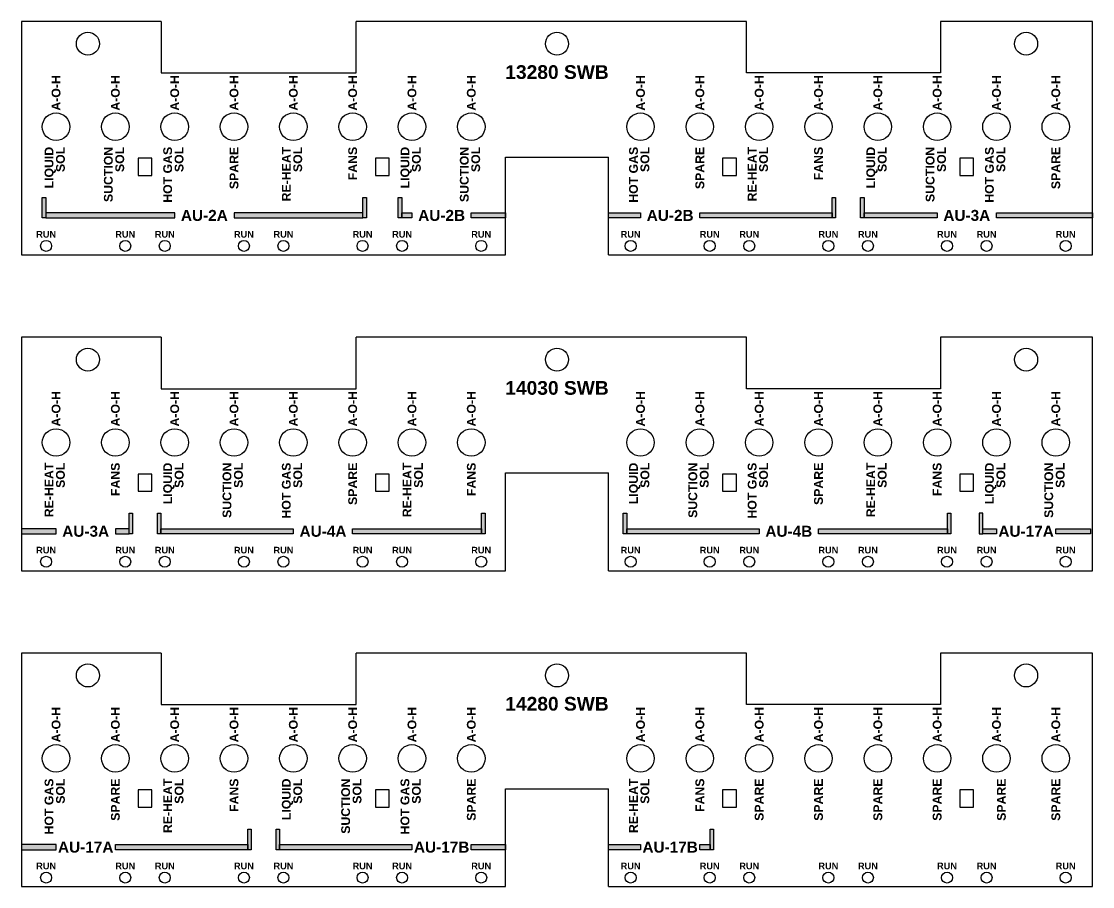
# Model space of a CAD drawing. Header units: inches. Extents: x 0 to 316, y -1 to 150.
# Drawn here: x 280.92 to 290.67, y 142.01 to 149.89 of the extents above; entities that cross this region are included whole.
import ezdxf
from ezdxf.enums import TextEntityAlignment as Align

# ---------------------------------------------------------------- set-up
doc = ezdxf.new("R2010")
doc.units = ezdxf.units.IN
doc.header["$MEASUREMENT"] = 0
doc.layers.add('TOPOVERLAY', color=3, linetype='Continuous')
doc.styles.add('Arial Bold', font='arialbd.ttf', dxfattribs={"height": 0.08})

msp = doc.modelspace()

# ---------------------------------------------------------------- hatches: boundary and pattern name
h = msp.add_hatch(color=3)
h.dxf.hatch_style = 1
h.paths.add_polyline_path([(281.11175, 148.28525), (281.143, 148.28525), (281.143, 148.09775), (281.11175, 148.09775)])
edge = h.paths.add_edge_path()
edge.add_line((282.31675, 148.09775), (281.143, 148.09775))
edge.add_line((281.143, 148.09775), (281.143, 148.14462))
edge.add_line((281.143, 148.14462), (282.31675, 148.14462))
h = msp.add_hatch(color=3)
h.dxf.hatch_style = 1
h.paths.add_polyline_path([(284.0305, 148.28525), (284.06175, 148.28525), (284.06175, 148.09775), (284.0305, 148.09775)])
edge = h.paths.add_edge_path()
edge.add_line((282.31675, 148.09775), (281.143, 148.09775))
edge.add_line((281.143, 148.09775), (281.143, 148.14462))
edge.add_line((281.143, 148.14462), (282.31675, 148.14462))
h = msp.add_hatch(color=3)
h.dxf.hatch_style = 1
h.paths.add_polyline_path([(284.35175, 148.28525), (284.383, 148.28525), (284.383, 148.09775), (284.35175, 148.09775)])
h = msp.add_hatch(color=3)
h.dxf.hatch_style = 1
h.paths.add_polyline_path([(288.30175, 148.28525), (288.333, 148.28525), (288.333, 148.09775), (288.30175, 148.09775)])
h = msp.add_hatch(color=3)
h.dxf.hatch_style = 1
h.paths.add_polyline_path([(288.5605, 148.28525), (288.59175, 148.28525), (288.59175, 148.09775), (288.5605, 148.09775)])
h = msp.add_hatch(color=3)
h.dxf.hatch_style = 1
h.paths.add_polyline_path([(282.31675, 148.14462), (281.143, 148.14462), (281.143, 148.09775), (282.31675, 148.09775)])
h = msp.add_hatch(color=3)
h.dxf.hatch_style = 1
h.paths.add_polyline_path([(282.85675, 148.09775), (284.0305, 148.09775), (284.0305, 148.14462), (282.85675, 148.14462)])
h = msp.add_hatch(color=3)
h.dxf.hatch_style = 1
h.paths.add_polyline_path([(284.47675, 148.09775), (284.383, 148.09775), (284.383, 148.14462), (284.47675, 148.14462)])
h.paths.add_polyline_path([(285.01675, 148.14462), (285.328, 148.14462), (285.328, 148.09775), (285.01675, 148.09775)])
h = msp.add_hatch(color=3)
h.dxf.hatch_style = 1
h.paths.add_polyline_path([(286.2655, 148.09775), (286.2655, 148.14462), (286.55675, 148.14462), (286.55675, 148.09775)])
h = msp.add_hatch(color=3)
h.dxf.hatch_style = 1
h.paths.add_polyline_path([(287.09675, 148.14462), (288.30175, 148.14462), (288.30175, 148.09775), (287.09675, 148.09775)])
h = msp.add_hatch(color=3)
h.dxf.hatch_style = 1
h.paths.add_polyline_path([(289.25675, 148.09775), (288.59175, 148.09775), (288.59175, 148.14462), (289.25675, 148.14462)])
h = msp.add_hatch(color=3)
h.dxf.hatch_style = 1
h.paths.add_polyline_path([(289.79675, 148.14462), (290.67175, 148.14462), (290.67175, 148.09775), (289.79675, 148.09775)])
h = msp.add_hatch(color=3)
h.dxf.hatch_style = 1
h.paths.add_polyline_path([(281.23675, 145.26962), (280.92175, 145.26962), (280.92175, 145.22275), (281.23675, 145.22275)])
h.paths.add_polyline_path([(281.77675, 145.22275), (281.90175, 145.22275), (281.90175, 145.26962), (281.77675, 145.26962)])
h.paths.add_polyline_path([(281.90175, 145.41025), (281.933, 145.41025), (281.933, 145.22275), (281.90175, 145.22275)])
h.paths.add_polyline_path([(282.1605, 145.41025), (282.19175, 145.41025), (282.19175, 145.22275), (282.1605, 145.22275)])
h.paths.add_polyline_path([(283.39675, 145.22275), (282.19175, 145.22275), (282.19175, 145.26962), (283.39675, 145.26962)])
h.paths.add_polyline_path([(283.93675, 145.26962), (285.1105, 145.26962), (285.1105, 145.22275), (283.93675, 145.22275)])
h.paths.add_polyline_path([(285.1105, 145.41025), (285.14175, 145.41025), (285.14175, 145.22275), (285.1105, 145.22275)])
h = msp.add_hatch(color=3)
h.dxf.hatch_style = 1
h.paths.add_polyline_path([(286.4005, 145.41025), (286.43175, 145.41025), (286.43175, 145.22275), (286.4005, 145.22275)])
h.paths.add_polyline_path([(287.63675, 145.22275), (286.43175, 145.22275), (286.43175, 145.26962), (287.63675, 145.26962)])
h.paths.add_polyline_path([(288.17675, 145.26962), (289.3505, 145.26962), (289.3505, 145.22275), (288.17675, 145.22275)])
h.paths.add_polyline_path([(289.3505, 145.41025), (289.38175, 145.41025), (289.38175, 145.22275), (289.3505, 145.22275)])
h.paths.add_polyline_path([(289.67175, 145.41025), (289.6405, 145.41025), (289.6405, 145.22275), (289.67175, 145.22275)])
h.paths.add_polyline_path([(289.79675, 145.22275), (289.67175, 145.22275), (289.67175, 145.26962), (289.79675, 145.26962)])
h.paths.add_polyline_path([(290.33675, 145.26962), (290.65175, 145.26962), (290.65175, 145.22275), (290.33675, 145.22275)])
h = msp.add_hatch(color=3)
h.dxf.hatch_style = 1
h.paths.add_polyline_path([(281.23675, 142.39462), (280.92175, 142.39462), (280.92175, 142.34775), (281.23675, 142.34775)])
h.paths.add_polyline_path([(282.98175, 142.34775), (281.77675, 142.34775), (281.77675, 142.39462), (282.98175, 142.39462)])
h.paths.add_polyline_path([(282.98175, 142.53525), (283.013, 142.53525), (283.013, 142.34775), (282.98175, 142.34775)])
h.paths.add_polyline_path([(283.2405, 142.53525), (283.27175, 142.53525), (283.27175, 142.34775), (283.2405, 142.34775)])
h.paths.add_polyline_path([(284.47675, 142.34775), (283.27175, 142.34775), (283.27175, 142.39462), (284.47675, 142.39462)])
h.paths.add_polyline_path([(285.01675, 142.39462), (285.328, 142.39462), (285.328, 142.34775), (285.01675, 142.34775)])
h.paths.add_polyline_path([(286.55675, 142.34775), (286.2655, 142.34775), (286.2655, 142.39462), (286.55675, 142.39462)])
h.paths.add_polyline_path([(287.09675, 142.39462), (287.1905, 142.39462), (287.1905, 142.34775), (287.09675, 142.34775)])
h.paths.add_polyline_path([(287.1905, 142.53525), (287.22175, 142.53525), (287.22175, 142.34775), (287.1905, 142.34775)])

# ---------------------------------------------------------------- linework, layer by layer
at = {"color": 1}
for p, q in [((285.328, 147.76181), (285.328, 148.65244)), ((285.328, 148.65244), (286.2655, 148.65244)), ((286.2655, 147.76181), (286.2655, 148.65244)), ((285.328, 144.88681), (285.328, 145.77744)), ((285.328, 145.77744), (286.2655, 145.77744)), ((286.2655, 144.88681), (286.2655, 145.77744)), ((285.328, 142.01181), (285.328, 142.90244)), ((285.328, 142.90244), (286.2655, 142.90244)), ((286.2655, 142.01181), (286.2655, 142.90244))]:
    msp.add_line(p, q, dxfattribs=at)
for points in [[(282.19238, 149.88681), (280.92175, 149.88681)], [(280.92175, 149.88681), (280.92175, 147.76181), (285.328, 147.76181)], [(282.19238, 149.88681), (282.19238, 149.41806), (283.96863, 149.41806), (283.96863, 149.88681)], [(287.5205, 149.88681), (283.96863, 149.88681)], [(286.2655, 147.76181), (290.67175, 147.76181), (290.67175, 149.88681)], [(289.28613, 149.88681), (289.28613, 149.41806), (287.5205, 149.41806), (287.5205, 149.88681)], [(290.67175, 149.88681), (289.28613, 149.88681)], [(282.19238, 147.01181), (280.92175, 147.01181)], [(280.92175, 147.01181), (280.92175, 144.88681), (285.328, 144.88681)], [(282.19238, 147.01181), (282.19238, 146.54306), (283.96863, 146.54306), (283.96863, 147.01181)], [(287.5205, 147.01181), (283.96863, 147.01181)], [(286.2655, 144.88681), (290.67175, 144.88681), (290.67175, 147.01181)], [(289.28613, 147.01181), (289.28613, 146.54306), (287.5205, 146.54306), (287.5205, 147.01181)], [(290.67175, 147.01181), (289.28613, 147.01181)], [(282.19238, 144.13681), (280.92175, 144.13681)], [(280.92175, 144.13681), (280.92175, 142.01181), (285.328, 142.01181)], [(282.19238, 144.13681), (282.19238, 143.66806), (283.96863, 143.66806), (283.96863, 144.13681)], [(287.5205, 144.13681), (283.96863, 144.13681)], [(286.2655, 142.01181), (290.67175, 142.01181), (290.67175, 144.13681)], [(289.28613, 144.13681), (289.28613, 143.66806), (287.5205, 143.66806), (287.5205, 144.13681)], [(290.67175, 144.13681), (289.28613, 144.13681)]]:
    msp.add_lwpolyline(points, dxfattribs=at)
for points in [[(281.98425, 148.48556), (282.10925, 148.48556), (282.10925, 148.64181), (281.98425, 148.64181)], [(284.14425, 148.48556), (284.26925, 148.48556), (284.26925, 148.64181), (284.14425, 148.64181)], [(287.30425, 148.48556), (287.42925, 148.48556), (287.42925, 148.64181), (287.30425, 148.64181)], [(289.46425, 148.48556), (289.58925, 148.48556), (289.58925, 148.64181), (289.46425, 148.64181)], [(281.98425, 145.61056), (282.10925, 145.61056), (282.10925, 145.76681), (281.98425, 145.76681)], [(284.14425, 145.61056), (284.26925, 145.61056), (284.26925, 145.76681), (284.14425, 145.76681)], [(287.30425, 145.61056), (287.42925, 145.61056), (287.42925, 145.76681), (287.30425, 145.76681)], [(289.46425, 145.61056), (289.58925, 145.61056), (289.58925, 145.76681), (289.46425, 145.76681)], [(281.98425, 142.73556), (282.10925, 142.73556), (282.10925, 142.89181), (281.98425, 142.89181)], [(284.14425, 142.73556), (284.26925, 142.73556), (284.26925, 142.89181), (284.14425, 142.89181)], [(287.30425, 142.73556), (287.42925, 142.73556), (287.42925, 142.89181), (287.30425, 142.89181)], [(289.46425, 142.73556), (289.58925, 142.73556), (289.58925, 142.89181), (289.46425, 142.89181)]]:
    msp.add_lwpolyline(points, close=True, dxfattribs=at)
at = {"color": 3}
for points in [[(281.11175, 148.28525), (281.143, 148.28525), (281.143, 148.09775), (281.11175, 148.09775)], [(284.0305, 148.28525), (284.06175, 148.28525), (284.06175, 148.09775), (284.0305, 148.09775)], [(284.35175, 148.28525), (284.383, 148.28525), (284.383, 148.09775), (284.35175, 148.09775)], [(288.30175, 148.28525), (288.333, 148.28525), (288.333, 148.09775), (288.30175, 148.09775)], [(288.5605, 148.28525), (288.59175, 148.28525), (288.59175, 148.09775), (288.5605, 148.09775)], [(282.31675, 148.14462), (281.143, 148.14462), (281.143, 148.09775), (282.31675, 148.09775)], [(282.85675, 148.09775), (284.0305, 148.09775), (284.0305, 148.14462), (282.85675, 148.14462)], [(284.47675, 148.09775), (284.383, 148.09775), (284.383, 148.14462), (284.47675, 148.14462)], [(285.01675, 148.14462), (285.328, 148.14462), (285.328, 148.09775), (285.01675, 148.09775)], [(286.2655, 148.09775), (286.2655, 148.14462), (286.55675, 148.14462), (286.55675, 148.09775)], [(287.09675, 148.14462), (288.30175, 148.14462), (288.30175, 148.09775), (287.09675, 148.09775)], [(289.25675, 148.09775), (288.59175, 148.09775), (288.59175, 148.14462), (289.25675, 148.14462)], [(289.79675, 148.14462), (290.67175, 148.14462), (290.67175, 148.09775), (289.79675, 148.09775)], [(281.90175, 145.41025), (281.933, 145.41025), (281.933, 145.22275), (281.90175, 145.22275)], [(282.1605, 145.41025), (282.19175, 145.41025), (282.19175, 145.22275), (282.1605, 145.22275)], [(285.1105, 145.41025), (285.14175, 145.41025), (285.14175, 145.22275), (285.1105, 145.22275)], [(286.4005, 145.41025), (286.43175, 145.41025), (286.43175, 145.22275), (286.4005, 145.22275)], [(289.3505, 145.41025), (289.38175, 145.41025), (289.38175, 145.22275), (289.3505, 145.22275)], [(289.67175, 145.41025), (289.6405, 145.41025), (289.6405, 145.22275), (289.67175, 145.22275)], [(281.23675, 145.26962), (280.92175, 145.26962), (280.92175, 145.22275), (281.23675, 145.22275)], [(281.77675, 145.22275), (281.90175, 145.22275), (281.90175, 145.26962), (281.77675, 145.26962)], [(283.39675, 145.22275), (282.19175, 145.22275), (282.19175, 145.26962), (283.39675, 145.26962)], [(283.93675, 145.26962), (285.1105, 145.26962), (285.1105, 145.22275), (283.93675, 145.22275)], [(287.63675, 145.22275), (286.43175, 145.22275), (286.43175, 145.26962), (287.63675, 145.26962)], [(288.17675, 145.26962), (289.3505, 145.26962), (289.3505, 145.22275), (288.17675, 145.22275)], [(289.79675, 145.22275), (289.67175, 145.22275), (289.67175, 145.26962), (289.79675, 145.26962)], [(290.33675, 145.26962), (290.65175, 145.26962), (290.65175, 145.22275), (290.33675, 145.22275)], [(282.98175, 142.53525), (283.013, 142.53525), (283.013, 142.34775), (282.98175, 142.34775)], [(283.2405, 142.53525), (283.27175, 142.53525), (283.27175, 142.34775), (283.2405, 142.34775)], [(287.1905, 142.53525), (287.22175, 142.53525), (287.22175, 142.34775), (287.1905, 142.34775)], [(281.23675, 142.39462), (280.92175, 142.39462), (280.92175, 142.34775), (281.23675, 142.34775)], [(282.98175, 142.34775), (281.77675, 142.34775), (281.77675, 142.39462), (282.98175, 142.39462)], [(284.47675, 142.34775), (283.27175, 142.34775), (283.27175, 142.39462), (284.47675, 142.39462)], [(285.01675, 142.39462), (285.328, 142.39462), (285.328, 142.34775), (285.01675, 142.34775)], [(286.55675, 142.34775), (286.2655, 142.34775), (286.2655, 142.39462), (286.55675, 142.39462)], [(287.09675, 142.39462), (287.1905, 142.39462), (287.1905, 142.34775), (287.09675, 142.34775)]]:
    msp.add_lwpolyline(points, close=True, dxfattribs=at)
at = {"color": 1}
for centre, radius in [((281.52675, 149.68369), 0.10438), ((285.79675, 149.68369), 0.10438), ((290.06675, 149.68369), 0.10438), ((281.23675, 148.92869), 0.125), ((281.77675, 148.92869), 0.125), ((282.31675, 148.92869), 0.125), ((282.85675, 148.92869), 0.125), ((283.39675, 148.92869), 0.125), ((283.93675, 148.92869), 0.125), ((284.47675, 148.92869), 0.125), ((285.01675, 148.92869), 0.125), ((286.55675, 148.92869), 0.125), ((287.09675, 148.92869), 0.125), ((287.63675, 148.92869), 0.125), ((288.17675, 148.92869), 0.125), ((288.71675, 148.92869), 0.125), ((289.25675, 148.92869), 0.125), ((289.79675, 148.92869), 0.125), ((290.33675, 148.92869), 0.125), ((281.52675, 146.80869), 0.10438), ((285.79675, 146.80869), 0.10438), ((290.06675, 146.80869), 0.10438), ((281.23675, 146.05369), 0.125), ((281.77675, 146.05369), 0.125), ((282.31675, 146.05369), 0.125), ((282.85675, 146.05369), 0.125), ((283.39675, 146.05369), 0.125), ((283.93675, 146.05369), 0.125), ((284.47675, 146.05369), 0.125), ((285.01675, 146.05369), 0.125), ((286.55675, 146.05369), 0.125), ((287.09675, 146.05369), 0.125), ((287.63675, 146.05369), 0.125), ((288.17675, 146.05369), 0.125), ((288.71675, 146.05369), 0.125), ((289.25675, 146.05369), 0.125), ((289.79675, 146.05369), 0.125), ((290.33675, 146.05369), 0.125), ((281.52675, 143.93369), 0.10438), ((285.79675, 143.93369), 0.10438), ((290.06675, 143.93369), 0.10438), ((281.23675, 143.17869), 0.125), ((281.77675, 143.17869), 0.125), ((282.31675, 143.17869), 0.125), ((282.85675, 143.17869), 0.125), ((283.39675, 143.17869), 0.125), ((283.93675, 143.17869), 0.125), ((284.47675, 143.17869), 0.125), ((285.01675, 143.17869), 0.125), ((286.55675, 143.17869), 0.125), ((287.09675, 143.17869), 0.125), ((287.63675, 143.17869), 0.125), ((288.17675, 143.17869), 0.125), ((288.71675, 143.17869), 0.125), ((289.25675, 143.17869), 0.125), ((289.79675, 143.17869), 0.125), ((290.33675, 143.17869), 0.125)]:
    msp.add_circle(centre, radius, dxfattribs=at)
at = {"layer": 'TOPOVERLAY', "color": 1, "linetype": 'Continuous'}
for centre in [(281.14675, 147.84369), (281.86675, 147.84369), (282.22675, 147.84369), (282.94675, 147.84369), (283.30675, 147.84369), (284.02675, 147.84369), (284.38675, 147.84369), (285.10675, 147.84369), (286.46675, 147.84369), (287.18675, 147.84369), (287.54675, 147.84369), (288.26675, 147.84369), (288.62675, 147.84369), (289.34675, 147.84369), (289.70675, 147.84369), (290.42675, 147.84369), (281.14675, 144.96869), (281.86675, 144.96869), (282.22675, 144.96869), (282.94675, 144.96869), (283.30675, 144.96869), (284.02675, 144.96869), (284.38675, 144.96869), (285.10675, 144.96869), (286.46675, 144.96869), (287.18675, 144.96869), (287.54675, 144.96869), (288.26675, 144.96869), (288.62675, 144.96869), (289.34675, 144.96869), (289.70675, 144.96869), (290.42675, 144.96869), (281.14675, 142.09369), (281.86675, 142.09369), (282.22675, 142.09369), (282.94675, 142.09369), (283.30675, 142.09369), (284.02675, 142.09369), (284.38675, 142.09369), (285.10675, 142.09369), (286.46675, 142.09369), (287.18675, 142.09369), (287.54675, 142.09369), (288.26675, 142.09369), (288.62675, 142.09369), (289.34675, 142.09369), (289.70675, 142.09369), (290.42675, 142.09369)]:
    msp.add_circle(centre, 0.05, dxfattribs=at)

# ---------------------------------------------------------------- texts
at = {"color": 3, "style": 'Arial Bold'}
for s, height, p in [('13280 SWB', 0.125, (285.79675, 149.42587)), ('AU-2A', 0.1, (282.58675, 148.12119)), ('AU-2B', 0.1, (284.74675, 148.12119)), ('AU-2B', 0.1, (286.82675, 148.12119)), ('AU-3A', 0.1, (289.52675, 148.12119)), ('RUN', 0.06, (281.14675, 147.94931)), ('RUN', 0.06, (281.86675, 147.94931)), ('RUN', 0.06, (282.22675, 147.94931)), ('RUN', 0.06, (282.94675, 147.94931)), ('RUN', 0.06, (283.30675, 147.94931)), ('RUN', 0.06, (284.02675, 147.94931)), ('RUN', 0.06, (284.38675, 147.94931)), ('RUN', 0.06, (285.10675, 147.94931)), ('RUN', 0.06, (286.46675, 147.94931)), ('RUN', 0.06, (287.18675, 147.94931)), ('RUN', 0.06, (287.54675, 147.94931)), ('RUN', 0.06, (288.26675, 147.94931)), ('RUN', 0.06, (288.62675, 147.94931)), ('RUN', 0.06, (289.34675, 147.94931)), ('RUN', 0.06, (289.70675, 147.94931)), ('RUN', 0.06, (290.42675, 147.94931)), ('14030 SWB', 0.125, (285.79675, 146.55087)), ('AU-3A', 0.1, (281.50675, 145.24619)), ('AU-4A', 0.1, (283.66675, 145.24619)), ('AU-4B', 0.1, (287.90675, 145.24619)), ('AU-17A', 0.1, (290.06675, 145.24619)), ('RUN', 0.06, (281.14675, 145.07431)), ('RUN', 0.06, (281.86675, 145.07431)), ('RUN', 0.06, (282.22675, 145.07431)), ('RUN', 0.06, (282.94675, 145.07431)), ('RUN', 0.06, (283.30675, 145.07431)), ('RUN', 0.06, (284.02675, 145.07431)), ('RUN', 0.06, (284.38675, 145.07431)), ('RUN', 0.06, (285.10675, 145.07431)), ('RUN', 0.06, (286.46675, 145.07431)), ('RUN', 0.06, (287.18675, 145.07431)), ('RUN', 0.06, (287.54675, 145.07431)), ('RUN', 0.06, (288.26675, 145.07431)), ('RUN', 0.06, (288.62675, 145.07431)), ('RUN', 0.06, (289.34675, 145.07431)), ('RUN', 0.06, (289.70675, 145.07431)), ('RUN', 0.06, (290.42675, 145.07431)), ('14280 SWB', 0.125, (285.79675, 143.67587)), ('AU-17A', 0.1, (281.50675, 142.37119)), ('AU-17B', 0.1, (284.74675, 142.37119)), ('AU-17B', 0.1, (286.82675, 142.37119)), ('RUN', 0.06, (281.14675, 142.19931)), ('RUN', 0.06, (281.86675, 142.19931)), ('RUN', 0.06, (282.22675, 142.19931)), ('RUN', 0.06, (282.94675, 142.19931)), ('RUN', 0.06, (283.30675, 142.19931)), ('RUN', 0.06, (284.02675, 142.19931)), ('RUN', 0.06, (284.38675, 142.19931)), ('RUN', 0.06, (285.10675, 142.19931)), ('RUN', 0.06, (286.46675, 142.19931)), ('RUN', 0.06, (287.18675, 142.19931)), ('RUN', 0.06, (287.54675, 142.19931)), ('RUN', 0.06, (288.26675, 142.19931)), ('RUN', 0.06, (288.62675, 142.19931)), ('RUN', 0.06, (289.34675, 142.19931)), ('RUN', 0.06, (289.70675, 142.19931)), ('RUN', 0.06, (290.42675, 142.19931))]:
    msp.add_text(s, height=height, dxfattribs=at).set_placement(p, align=Align.MIDDLE_CENTER)
for p in [(281.23675, 149.23587), (281.77675, 149.23587), (282.31675, 149.23587), (282.85675, 149.23587), (283.39675, 149.23587), (283.93675, 149.23587), (284.47675, 149.23587), (285.01675, 149.23587), (286.55675, 149.23587), (287.09675, 149.23587), (287.63675, 149.23587), (288.17675, 149.23587), (288.71675, 149.23587), (289.25675, 149.23587), (289.79675, 149.23587), (290.33675, 149.23587), (281.23675, 146.36087), (281.77675, 146.36087), (282.31675, 146.36087), (282.85675, 146.36087), (283.39675, 146.36087), (283.93675, 146.36087), (284.47675, 146.36087), (285.01675, 146.36087), (286.55675, 146.36087), (287.09675, 146.36087), (287.63675, 146.36087), (288.17675, 146.36087), (288.71675, 146.36087), (289.25675, 146.36087), (289.79675, 146.36087), (290.33675, 146.36087), (281.23675, 143.48587), (281.77675, 143.48587), (282.31675, 143.48587), (282.85675, 143.48587), (283.39675, 143.48587), (283.93675, 143.48587), (284.47675, 143.48587), (285.01675, 143.48587), (286.55675, 143.48587), (287.09675, 143.48587), (287.63675, 143.48587), (288.17675, 143.48587), (288.71675, 143.48587), (289.25675, 143.48587), (289.79675, 143.48587), (290.33675, 143.48587)]:
    msp.add_text('A-O-H', height=0.08, rotation=90, dxfattribs=at).set_placement(p, align=Align.MIDDLE_CENTER)
for s, p in [('LIQUID', (281.23675, 148.74541)), ('SUCTION', (281.77675, 148.74541)), ('HOT GAS', (282.31675, 148.74541)), ('RE-HEAT', (283.39675, 148.74541)), ('LIQUID', (284.47675, 148.74541)), ('SUCTION', (285.01675, 148.74541)), ('HOT GAS', (286.55675, 148.74541)), ('RE-HEAT', (287.63675, 148.74541)), ('LIQUID', (288.71675, 148.74541)), ('SUCTION', (289.25675, 148.74541)), ('HOT GAS', (289.79675, 148.74541)), ('RE-HEAT', (281.23675, 145.87041)), ('LIQUID', (282.31675, 145.87041)), ('SUCTION', (282.85675, 145.87041)), ('HOT GAS', (283.39675, 145.87041)), ('RE-HEAT', (284.49597, 145.87041)), ('LIQUID', (286.55675, 145.87041)), ('SUCTION', (287.09675, 145.87041)), ('HOT GAS', (287.63675, 145.87041)), ('RE-HEAT', (288.71675, 145.87041)), ('LIQUID', (289.79675, 145.87041)), ('SUCTION', (290.33675, 145.87041)), ('HOT GAS', (281.23675, 142.99541)), ('RE-HEAT', (282.31675, 142.99541)), ('LIQUID', (283.39675, 142.99541)), ('SUCTION', (283.93675, 142.99541)), ('HOT GAS', (284.47675, 142.99541)), ('RE-HEAT', (286.55675, 142.99541))]:
    msp.add_text(s, height=0.08, rotation=90, dxfattribs=at).set_placement(p, align=Align.BOTTOM_RIGHT)
for p in [(281.23675, 148.74541), (281.77675, 148.74541), (282.31675, 148.74541), (283.39675, 148.74541), (284.47675, 148.74541), (285.01675, 148.74541), (286.55675, 148.74541), (287.63675, 148.74541), (288.71675, 148.74541), (289.25675, 148.74541), (289.79675, 148.74541), (281.23675, 145.87041), (282.31675, 145.87041), (282.85675, 145.87041), (283.39675, 145.87041), (284.49597, 145.87041), (286.55675, 145.87041), (287.09675, 145.87041), (287.63675, 145.87041), (288.71675, 145.87041), (289.79675, 145.87041), (290.33675, 145.87041), (281.23675, 142.99541), (282.31675, 142.99541), (283.39675, 142.99541), (283.93675, 142.99541), (284.47675, 142.99541), (286.55675, 142.99541)]:
    msp.add_text('SOL', height=0.08, rotation=90, dxfattribs=at).set_placement(p, align=Align.TOP_RIGHT)
for s, p in [('SPARE', (282.85675, 148.74541)), ('FANS', (283.93675, 148.74541)), ('SPARE', (287.09675, 148.74541)), ('FANS', (288.17675, 148.74541)), ('SPARE', (290.33675, 148.74541)), ('FANS', (281.77675, 145.87041)), ('SPARE', (283.93675, 145.87041)), ('FANS', (285.01675, 145.87041)), ('SPARE', (288.17675, 145.87041)), ('FANS', (289.25675, 145.87041)), ('SPARE', (281.77675, 142.99541)), ('FANS', (282.85675, 142.99541)), ('SPARE', (285.01675, 142.99541)), ('FANS', (287.09675, 142.99541)), ('SPARE', (287.63675, 142.99541)), ('SPARE', (288.17675, 142.99541)), ('SPARE', (288.71675, 142.99541)), ('SPARE', (289.25675, 142.99541)), ('SPARE', (289.84169, 142.99541)), ('SPARE', (290.33675, 142.99541))]:
    msp.add_text(s, height=0.08, rotation=90, dxfattribs=at).set_placement(p, align=Align.MIDDLE_RIGHT)

doc.saveas('drawing.dxf')
